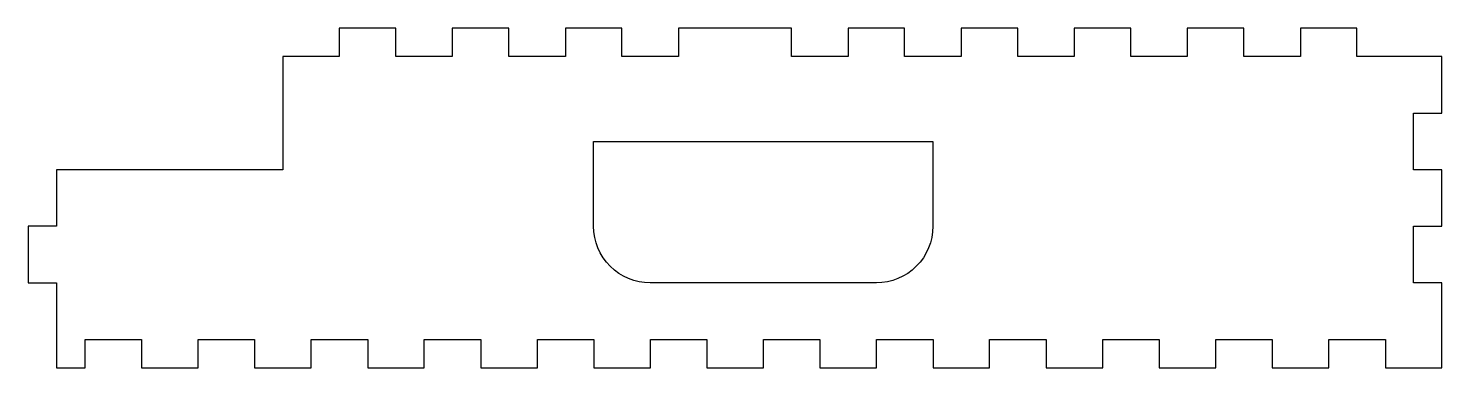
# Model space of a CAD drawing. Header units: millimetres. Extents: x -250 to 0, y -60 to 0.
import ezdxf

# ---------------------------------------------------------------- set-up
doc = ezdxf.new("R2010")
doc.units = ezdxf.units.MM
doc.layers.get('0').update_dxf_attribs({"linetype": 'CONTINUOUS'})

msp = doc.modelspace()

# ---------------------------------------------------------------- linework, layer by layer
msp.add_lwpolyline([(0, -15), (0, -5), (-15, -5), (-15, 0), (-25, 0), (-25, -5), (-35, -5), (-35, 0), (-45, 0), (-45, -5), (-55, -5), (-55, 0), (-65, 0), (-65, -5), (-75, -5), (-75, 0), (-85, 0), (-85, -5), (-95, -5), (-95, 0), (-105, 0), (-105, -5), (-115, -5), (-115, 0), (-135, 0), (-135, -5), (-145, -5), (-145, 0), (-155, 0), (-155, -5), (-165, -5), (-165, 0), (-175, 0), (-175, -5), (-185, -5), (-185, 0), (-195, 0), (-195, -5), (-205, -5), (-205, -25), (-245, -25), (-245, -35), (-250, -35), (-250, -45), (-245, -45), (-245, -60), (-239.96, -60), (-239.96, -55.03), (-229.97, -55.03), (-229.97, -60), (-219.96, -60), (-219.96, -55.03), (-209.97, -55.03), (-209.97, -60), (-199.96, -60), (-199.96, -55.03), (-189.97, -55.03), (-189.97, -60), (-179.96, -60), (-179.96, -55.03), (-169.97, -55.03), (-169.97, -60), (-159.96, -60), (-159.96, -55.03), (-149.97, -55.03), (-149.97, -60), (-139.96, -60), (-139.96, -55.03), (-129.97, -55.03), (-129.97, -60), (-119.96, -60), (-119.96, -55.03), (-109.97, -55.03), (-109.97, -60), (-99.96, -60), (-99.96, -55.03), (-89.97, -55.03), (-89.97, -60), (-79.96, -60), (-79.96, -55.03), (-69.97, -55.03), (-69.97, -60), (-59.96, -60), (-59.96, -55.03), (-49.97, -55.03), (-49.97, -60), (-39.96, -60), (-39.96, -55.03), (-29.97, -55.03), (-29.97, -60), (-19.96, -60), (-19.96, -55.03), (-9.97, -55.03), (-9.97, -60), (0, -60), (0, -45), (-5, -45), (-5, -35), (0, -35), (0, -25), (-5, -25), (-5, -15)], close=True)
msp.add_lwpolyline([(-90, -20), (-90, -35, -0.414214), (-100, -45), (-140, -45, -0.414214), (-150, -35), (-150, -20)], format="xyb", close=True)

doc.saveas('drawing.dxf')
